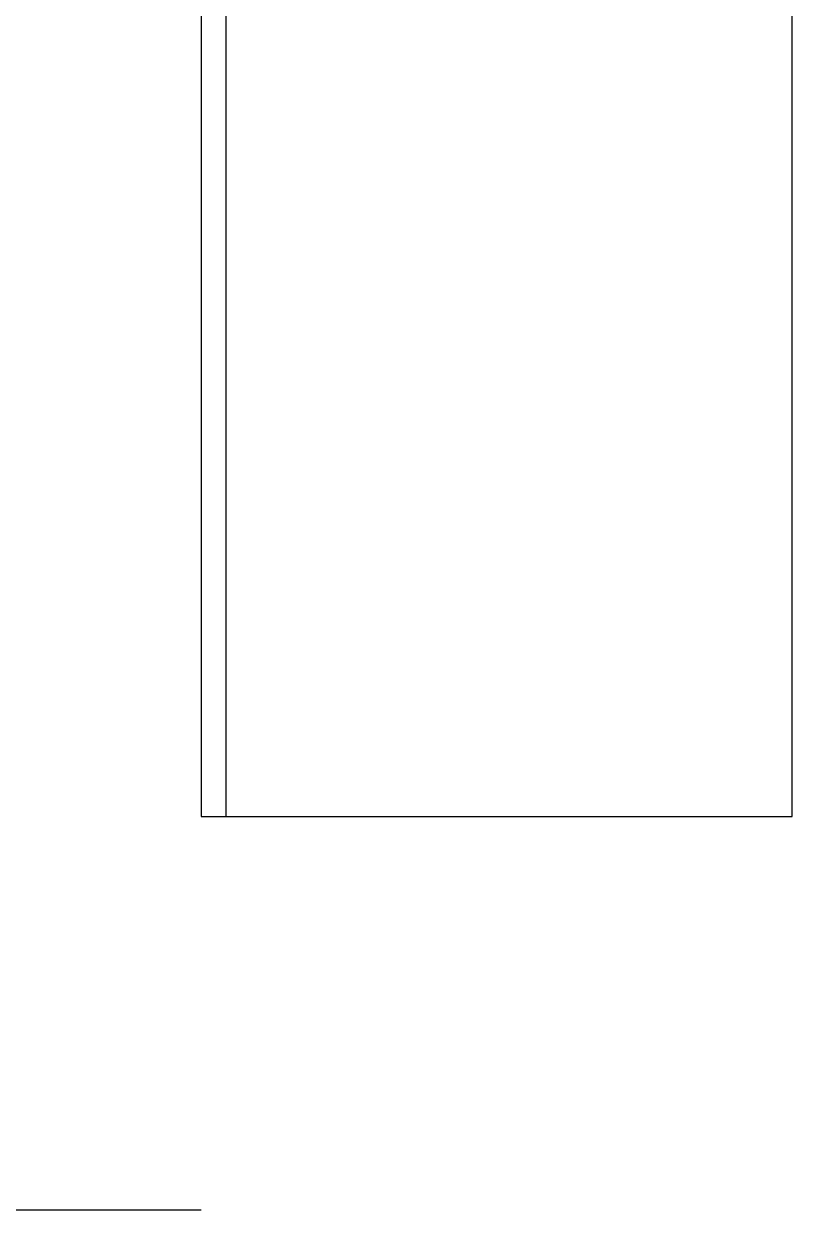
# Model space of a CAD drawing. Header units: millimetres. Extents: x -4391136 to -1798569, y -886572 to -291056.
# Drawn here: x -2466482 to -2466092, y -393116 to -392513 of the extents above; entities that cross this region are included whole.
import ezdxf

# ---------------------------------------------------------------- set-up
doc = ezdxf.new("R2010")
doc.units = ezdxf.units.MM
doc.layers.add('_PP-Dim', color=7, linetype='Continuous')
doc.layers.add('Xref-C-1-PP17-AR-2214-01-B$0$A-FLOR-E', color=7, linetype='Continuous')

# ---------------------------------------------------------------- blocks, each defined once
blk = doc.blocks.new('W-1-PP17-ENT2_REV00_20260526-152612_EX_LOPF-1')
at = {"layer": 'Xref-C-1-PP17-AR-2214-01-B$0$A-FLOR-E', "color": 7}
for p, q in [((-19235, -600), (-19235, -9705)), ((-19222.3, -9705), (-19222.3, -600)), ((-18935, -9705), (-18935, -600)), ((-19235, -9705), (-18935, -9705)), ((-19235, -9905.01), (-19435, -9905.01))]:
    blk.add_line(p, q, dxfattribs=at)

msp = doc.modelspace()

# ---------------------------------------------------------------- block references
at = {"layer": '_PP-Dim', "color": 7}
msp.add_blockref('W-1-PP17-ENT2_REV00_20260526-152612_EX_LOPF-1', (-2447156.51, -383210.87), dxfattribs=at)

doc.saveas('drawing.dxf')
